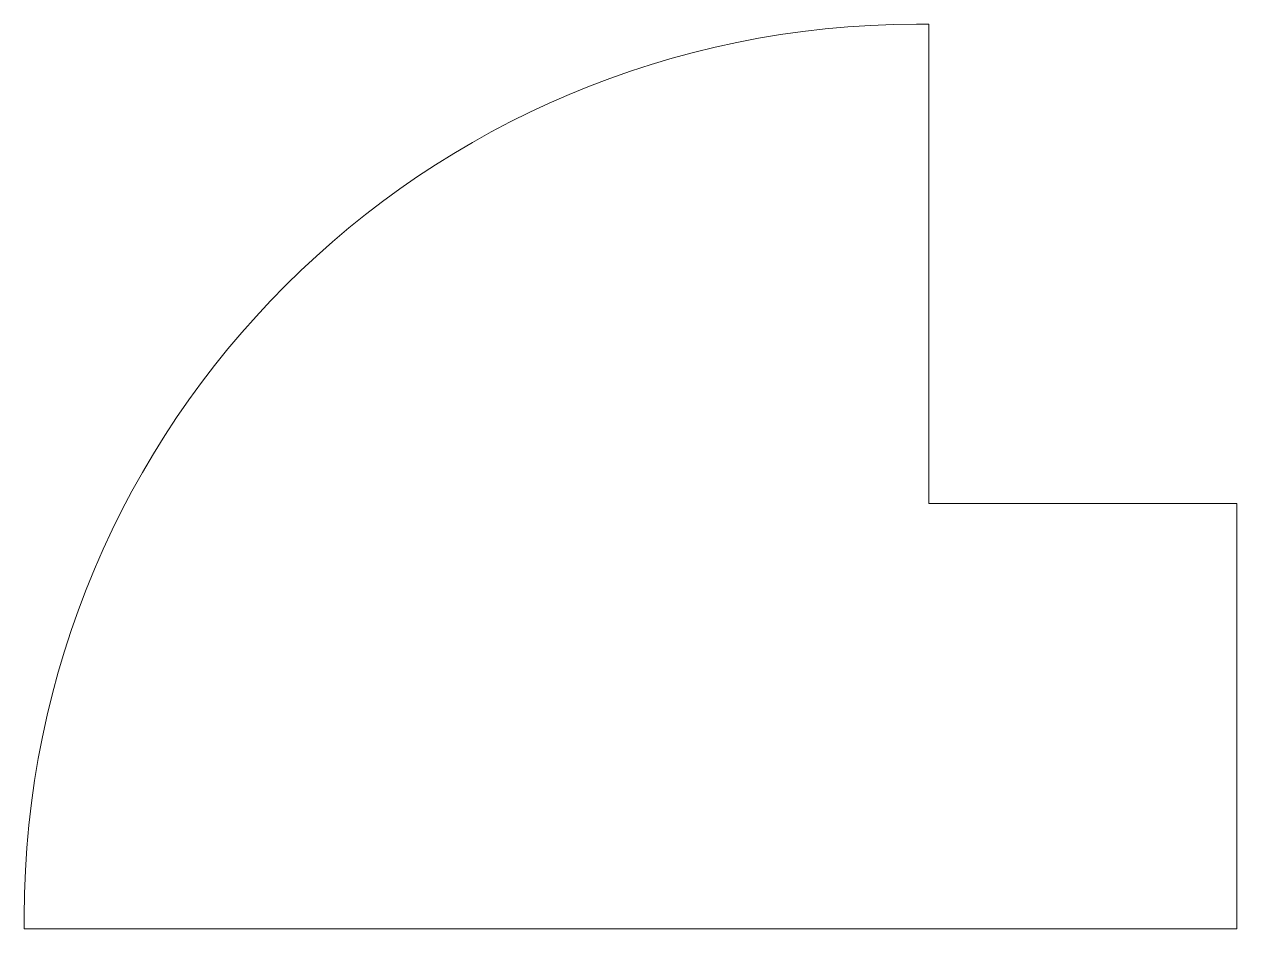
# Model space of a CAD drawing. Header units: millimetres. Extents: x -65.5 to 33.7, y -28.6 to 45.4.
import ezdxf

# ---------------------------------------------------------------- set-up
doc = ezdxf.new("R2010")
doc.units = ezdxf.units.MM

msp = doc.modelspace()

# ---------------------------------------------------------------- linework, layer by layer
at = {"color": 7, "linetype": 'Continuous', "lineweight": 15}
for p, q in [((8.47, 45.367), (7.47, 45.367)), ((8.47, 6.167), (8.47, 45.367)), ((33.67, 6.167), (8.47, 6.167)), ((33.67, -28.633), (33.67, 6.167)), ((-65.53, -27.633), (-65.53, -28.633)), ((-65.53, -28.633), (33.67, -28.633))]:
    msp.add_line(p, q, dxfattribs=at)
msp.add_arc((7.47, -27.633), 73, 90, 180, dxfattribs=at)

doc.saveas('drawing.dxf')
